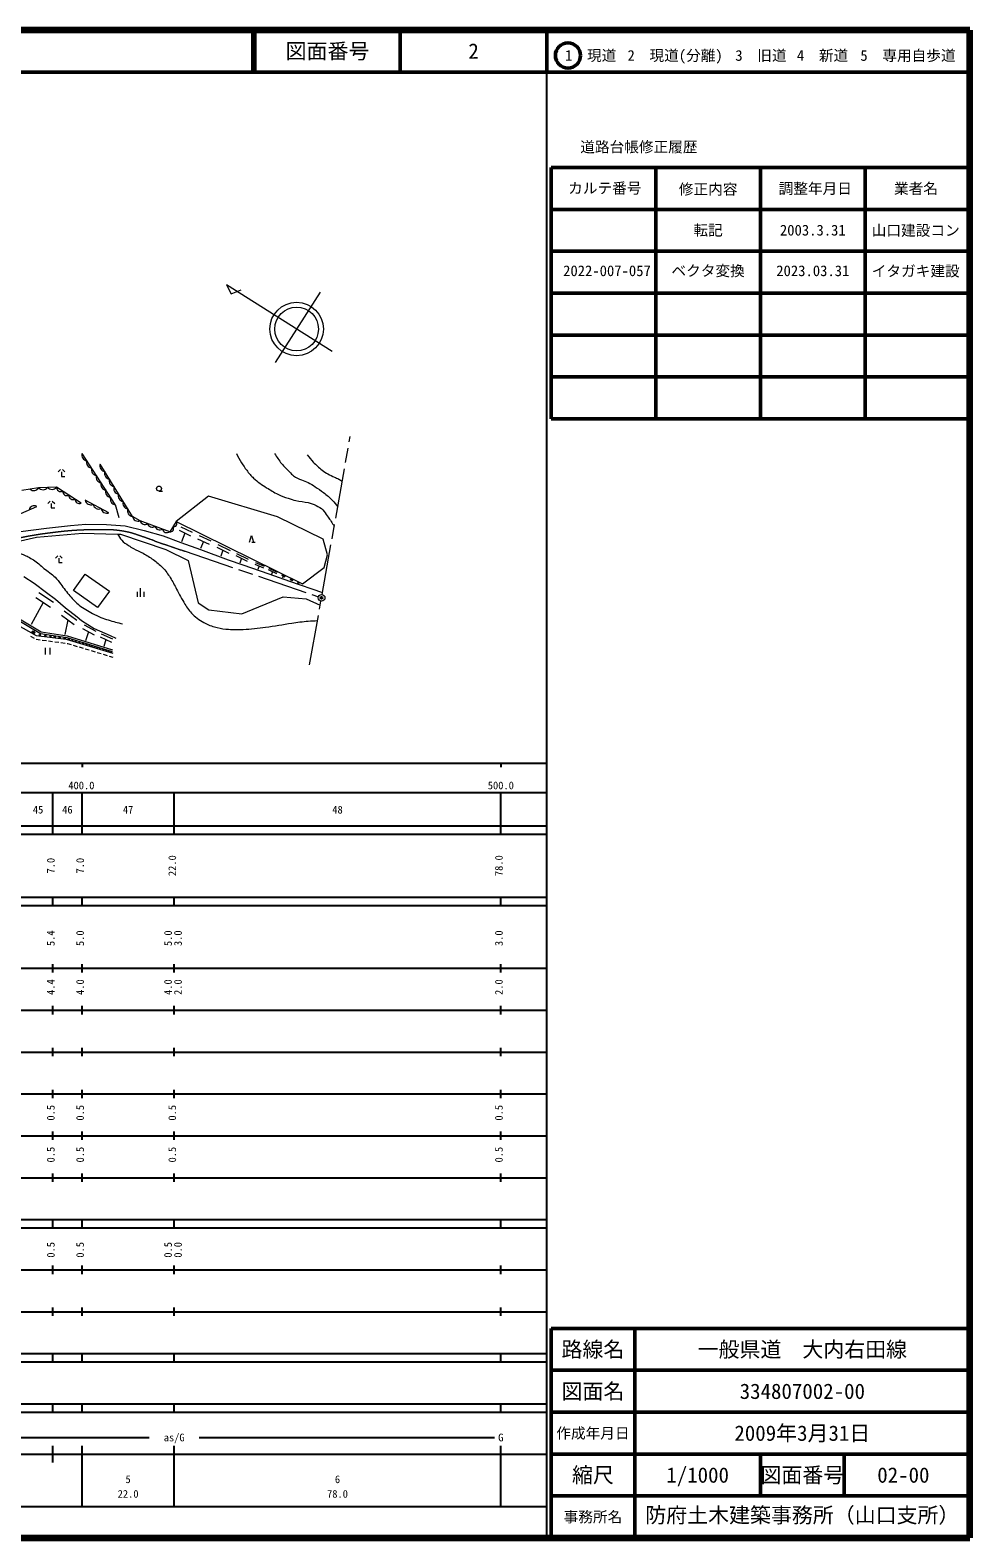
# Model space of a CAD drawing. Units: millimetres, scale not verified. Extents: x 40000 to 680000, y 20000 to 380000.
# Drawn here: x 455610 to 680000, y 20000 to 380000 of the extents above; entities that cross this region are included whole.
import ezdxf
from ezdxf.enums import TextEntityAlignment as Align

# ---------------------------------------------------------------- set-up
doc = ezdxf.new("R2010")
doc.units = ezdxf.units.MM
doc.header["$LTSCALE"] = 1000
doc.header["$PDMODE"] = 32
doc.header["$PDSIZE"] = 500
doc.linetypes.add('CHAIN', pattern=[18.5, 12, -1.5, 3.5, -1.5])
for name, color, linetype, lineweight in [('M-BGD', 7, 'Continuous', 13), ('M-BMK', 2, 'CHAIN', 13), ('M-BMK-SRVR', 3, 'Continuous', 13), ('M-TTL', 2, 'Continuous', 140), ('M-TTL-BAND', 7, 'Continuous', 25), ('M-TTL-FRAM', 2, 'Continuous', 50), ('M-TTL-LINE', 7, 'Continuous', 50)]:
    doc.layers.add(name, color=color, linetype=linetype, lineweight=lineweight)
doc.layers.add('M-OTRS', color=6, linetype='Continuous')
doc.layers.add('M-TTL-TXT', color=7, linetype='Continuous')
doc.styles.add('ＭＳ ゴシック', font='')
doc.styles.get('ＭＳ ゴシック').set_extended_font_data('MS Gothic')

# ---------------------------------------------------------------- blocks, each defined once
blk = doc.blocks.new('田')
at = {"color": 7, "linetype": 'Continuous', "lineweight": 13}
for p, q in [((-0.75, 2), (-0.75, 0)), ((0.75, 0), (0.75, 2))]:
    blk.add_line(p, q, dxfattribs=at)
blk = doc.blocks.new('荒地')
at = {"color": 7, "linetype": 'Continuous', "lineweight": 13}
for p, q in [((-1, 1.5), (-1, 0)), ((0, 0), (0, 2.5)), ((1, 1.5), (1, 0))]:
    blk.add_line(p, q, dxfattribs=at)
blk = doc.blocks.new('竹林')
at = {"color": 7, "linetype": 'Continuous', "lineweight": 13}
for p, q in [((-1, 1.3), (-0.3, 2)), ((0, 1.3), (0, 0)), ((0, 0), (1, 0)), ((0.3, 2), (1, 1.3))]:
    blk.add_line(p, q, dxfattribs=at)

msp = doc.modelspace()

# ---------------------------------------------------------------- linework, layer by layer
at = {"layer": 'M-BGD'}
for p, q in [((475949, 266706), (468025, 278938)), ((480013, 263889), (472351, 276392)), ((457616, 270738), (453603, 270053)), ((461918, 270875), (457616, 270738)), ((467775, 267077), (461918, 270875)), ((474422, 264774), (468747, 267748)), ((475949, 266706), (476752, 263650)), ((486381, 269942), (487181, 269942)), ((498233, 268750), (490497, 262641)), ((514645, 263828), (498233, 268750)), ((448214, 262343), (457179, 266276)), ((481889, 262860), (480013, 263889)), ((488943, 260228), (481889, 262860)), ((525618, 258444), (514645, 263828)), ((453339, 260283), (459537, 261107)), ((457090, 258954), (468095, 259915)), ((459537, 261107), (465276, 261708)), ((465276, 261708), (468937, 262022)), ((468095, 259915), (476481, 259677)), ((468937, 262022), (473866, 261996)), ((473866, 261996), (478311, 261630)), ((476481, 259677), (477208, 259634)), ((477208, 259634), (487999, 255995)), ((478311, 261630), (482861, 260518)), ((482861, 260518), (487333, 259224)), ((487333, 259224), (491595, 257694)), ((490497, 262641), (488943, 260228)), ((490497, 262641), (520662, 247800)), ((491201, 260581), (493884, 259252)), ((491624, 261423), (494307, 260093)), ((492542, 259916), (491741, 257817)), ((495935, 259358), (498783, 258052)), ((507994, 257705), (508474, 259305)), ((508474, 259305), (508954, 257705)), ((452605, 257879), (457090, 258954)), ((487999, 255995), (493309, 253386)), ((491595, 257694), (496249, 256008)), ((495547, 258579), (498394, 257273)), ((496249, 256008), (502917, 253550)), ((496970, 257926), (496260, 256228)), ((500179, 256516), (503074, 255139)), ((500454, 257154), (503349, 255777)), ((501627, 255828), (501107, 254407)), ((508554, 257705), (509354, 257705)), ((526579, 254737), (525618, 258444)), ((493309, 253386), (495734, 243278)), ((502917, 253550), (506421, 252334)), ((504701, 254567), (507452, 253229)), ((504920, 255059), (507670, 253721)), ((506076, 253898), (505668, 252734)), ((506421, 252334), (512631, 250164)), ((509268, 252530), (511296, 251655)), ((509432, 252894), (511460, 252018)), ((510282, 252092), (509979, 251225)), ((525801, 251671), (526579, 254737)), ((454136, 249545), (456561, 247920)), ((465992, 246167), (468779, 250113)), ((468779, 250113), (474519, 246057)), ((512454, 251213), (514470, 250235)), ((512579, 251537), (514596, 250559)), ((512631, 250164), (517508, 248464)), ((513462, 250724), (513245, 250042)), ((515635, 249836), (516462, 249433)), ((515740, 250080), (516566, 249677)), ((516049, 249635), (515864, 249138)), ((517508, 248464), (525426, 245739)), ((517656, 248930), (518328, 248608)), ((517742, 249135), (518414, 248813)), ((517992, 248769), (517861, 248402)), ((520662, 247800), (525801, 251671)), ((456561, 247920), (459536, 245747)), ((457675, 245763), (461171, 243421)), ((459536, 245747), (461687, 244099)), ((471731, 242112), (465992, 246167)), ((474519, 246057), (471731, 242112)), ((519345, 248142), (519871, 247923)), ((519419, 248302), (519945, 248083)), ((519608, 248033), (519532, 247815)), ((448318, 241736), (458099, 235967)), ((448343, 242185), (458236, 236351)), ((458730, 243372), (455830, 238070)), ((456983, 244544), (460478, 242201)), ((461687, 244099), (464043, 242040)), ((463725, 241355), (466761, 239119)), ((464043, 242040), (466812, 239935)), ((495734, 243278), (498253, 241600)), ((498253, 241600), (506186, 240609)), ((506186, 240609), (515995, 244679)), ((515995, 244679), (521526, 244233)), ((521526, 244233), (524888, 242710)), ((449032, 240019), (457074, 235454)), ((463060, 240289), (466096, 238053)), ((464578, 239171), (463882, 235674)), ((466812, 239935), (467858, 239072)), ((467858, 239072), (470904, 237124)), ((468499, 238015), (471300, 236491)), ((455714, 235300), (456579, 234798)), ((456703, 235832), (455943, 236263)), ((456847, 236085), (456087, 236516)), ((456467, 236301), (456710, 236729)), ((457018, 234566), (458009, 234432)), ((457074, 235454), (464228, 234570)), ((458162, 235415), (457682, 235476)), ((458185, 235557), (457705, 235618)), ((457945, 235588), (458076, 235938)), ((458099, 235967), (464347, 234992)), ((458236, 236351), (464437, 235382)), ((458504, 234365), (459495, 234232)), ((459461, 235249), (458991, 235310)), ((459479, 235376), (459009, 235437)), ((459244, 235406), (459299, 235748)), ((459991, 234165), (460982, 234032)), ((460661, 235103), (460198, 235156)), ((460681, 235219), (460217, 235272)), ((460449, 235246), (460491, 235565)), ((461695, 234980), (461204, 235041)), ((461708, 235096), (461217, 235156)), ((461462, 235126), (461491, 235395)), ((462885, 234802), (462394, 234862)), ((462898, 234914), (462407, 234975)), ((462652, 234945), (462681, 235207)), ((464082, 234648), (463591, 234722)), ((464099, 234753), (463608, 234827)), ((463854, 234790), (463894, 235036)), ((464228, 234570), (475323, 231263)), ((464347, 234992), (475156, 231647)), ((464437, 235382), (475274, 232029)), ((465020, 234391), (464624, 234514)), ((465051, 234487), (464655, 234610)), ((464853, 234549), (464927, 234773)), ((465831, 234154), (465466, 234266)), ((465865, 234246), (465500, 234357)), ((465683, 234301), (465762, 234515)), ((466637, 233918), (466268, 234025)), ((466666, 234005), (466298, 234112)), ((466482, 234058), (466551, 234262)), ((467358, 233813), (467421, 234026)), ((468122, 237109), (470922, 235585)), ((469522, 236347), (468843, 234184)), ((470904, 237124), (474695, 235437)), ((472302, 235134), (475056, 233898)), ((472532, 235886), (475285, 234651)), ((473679, 234516), (473172, 232837)), ((474695, 235437), (476107, 234784)), ((461478, 233965), (462469, 233831)), ((462964, 233765), (463955, 233631)), ((464451, 233564), (464564, 233549)), ((464564, 233549), (465412, 233294)), ((465891, 233150), (466848, 232862)), ((467527, 233664), (467137, 233779)), ((467553, 233755), (467163, 233870)), ((467327, 232718), (468285, 232430)), ((468487, 233373), (468063, 233494)), ((468513, 233463), (468090, 233584)), ((468302, 233524), (468363, 233735)), ((468764, 232286), (469721, 231997)), ((469252, 233121), (468910, 233232)), ((469283, 233211), (468941, 233323)), ((469112, 233267), (469183, 233478)), ((469880, 232927), (469601, 233006)), ((469910, 233012), (469631, 233091)), ((469771, 233052), (469842, 233250)), ((470200, 231853), (471158, 231565)), ((470463, 232754), (470201, 232835)), ((470493, 232840), (470231, 232921)), ((470362, 232881), (470433, 233086)), ((471104, 232568), (470818, 232651)), ((471130, 232654), (470845, 232737)), ((470987, 232695), (471049, 232895)), ((471734, 232378), (471426, 232466)), ((471762, 232460), (471454, 232548)), ((471608, 232504), (471673, 232697)), ((471636, 231421), (472594, 231133)), ((472416, 232165), (472097, 232261)), ((472442, 232250), (472123, 232346)), ((472283, 232298), (472344, 232496)), ((473222, 231930), (472907, 232022)), ((473252, 232012), (472937, 232104)), ((473073, 230989), (474030, 230701)), ((473094, 232058), (473165, 232249)), ((473952, 231732), (473621, 231824)), ((473974, 231808), (473644, 231900)), ((473809, 231854), (473862, 232030)), ((474559, 231546), (474290, 231627)), ((474580, 231619), (474311, 231699)), ((474446, 231659), (474495, 231829)), ((474509, 230557), (475385, 230293)), ((475124, 231378), (474862, 231451)), ((475145, 231451), (474883, 231524)), ((475014, 231488), (475063, 231659))]:
    msp.add_line(p, q, dxfattribs=at)
msp.add_circle((486381, 270542), 600, dxfattribs=at)
for centre, radius, start, end in [((469291, 278518), 1334, 161.62632, 264.24537), ((470423, 276770), 1334, 161.62632, 264.24537), ((471555, 275023), 1334, 161.62632, 264.24537), ((472687, 273276), 1334, 161.62632, 264.24537), ((473620, 275941), 1347, 160.46572, 262.53935), ((474715, 274155), 1347, 160.46572, 262.53935), ((456481, 271342), 1286, 227.36069, 332.00443), ((458663, 271680), 1408, 221.97717, 321.67877), ((460813, 271748), 1408, 221.97717, 321.67877), ((462928, 270830), 1012, 177.41452, 296.6637), ((473819, 271528), 1334, 161.62632, 264.24537), ((474951, 269781), 1334, 161.62632, 264.24537), ((475810, 272369), 1347, 160.46572, 262.53935), ((476904, 270583), 1347, 160.46572, 262.53935), ((456567, 265234), 1208, 59.5812, 167.79631), ((464392, 269880), 1012, 177.41452, 296.6637), ((465857, 268931), 1012, 177.41452, 296.6637), ((467321, 267981), 1012, 177.41452, 296.6637), ((470106, 268041), 1390, 192.15226, 292.52126), ((471998, 267049), 1390, 192.15226, 292.52126), ((476083, 268033), 1334, 161.62632, 264.24537), ((477999, 268797), 1347, 160.46572, 262.53935), ((479094, 267011), 1347, 160.46572, 262.53935), ((473889, 266058), 1390, 192.15226, 292.52126), ((480188, 265225), 1347, 160.46572, 262.53935), ((481382, 264159), 1395, 191.15269, 291.33307), ((482993, 263126), 1136, 193.57106, 305.50502), ((484756, 262468), 1136, 193.57106, 305.50502), ((486520, 261810), 1136, 193.57106, 305.50502), ((488283, 261152), 1136, 193.57106, 305.50502), ((489108, 260975), 765, 257.48134, 36.9586), ((489885, 262181), 765, 257.48134, 36.9586)]:
    msp.add_arc(centre, radius, start, end, dxfattribs=at)
for points, knots in [([(504853, 278930), (505266, 278186), (505646, 277422), (506093, 276698), (506472, 276083), (506872, 275479), (507315, 274908), (507831, 274244), (508360, 273580), (508981, 273012), (509926, 272148), (511008, 271443), (512082, 270744), (512944, 270183), (513831, 269652), (514757, 269203), (515558, 268814), (516396, 268501), (517238, 268211), (517837, 268004), (518445, 267821), (519063, 267679), (520026, 267458), (521029, 267431), (521986, 267183), (522641, 267014), (523295, 266813), (523900, 266510), (524478, 266220), (525044, 265876), (525512, 265429), (525936, 265023), (526217, 264490), (526557, 264011), (527054, 263312), (527549, 262610), (528010, 261885), (528085, 261767), (528159, 261648), (528231, 261527)], [0, 0, 0, 0, 1, 1, 1, 2, 2, 2, 3, 3, 3, 4, 4, 4, 5, 5, 5, 6, 6, 6, 7, 7, 7, 8, 8, 8, 9, 9, 9, 10, 10, 10, 11, 11, 11, 12, 12, 12, 13, 13, 13, 13]), ([(513966, 278877), (514524, 278091), (515027, 277263), (515640, 276520), (516231, 275804), (516914, 275169), (517562, 274505), (517869, 274191), (518137, 273831), (518493, 273574), (519074, 273156), (519759, 272901), (520415, 272613), (520921, 272391), (521470, 272269), (521965, 272024), (522565, 271728), (523112, 271336), (523671, 270970), (524354, 270522), (525043, 270078), (525686, 269575), (526413, 269006), (527126, 268412), (527764, 267745), (528235, 267253), (528640, 266701), (529054, 266159)], [0, 0, 0, 0, 1, 1, 1, 2, 2, 2, 3, 3, 3, 4, 4, 4, 5, 5, 5, 6, 6, 6, 7, 7, 7, 8, 8, 8, 9, 9, 9, 9]), ([(521782, 278562), (522257, 277994), (522696, 277392), (523208, 276857), (523866, 276170), (524563, 275514), (525317, 274934), (525755, 274597), (526230, 274307), (526712, 274035), (527223, 273746), (527764, 273514), (528293, 273260), (528623, 273102), (528965, 272971), (529286, 272795), (529579, 272634), (529861, 272454), (530140, 272270)], [0, 0, 0, 0, 1, 1, 1, 2, 2, 2, 3, 3, 3, 4, 4, 4, 5, 5, 5, 6, 6, 6, 6]), ([(476481, 259677), (476813, 259191), (477076, 258648), (477478, 258218), (477947, 257715), (478531, 257329), (479098, 256939), (479476, 256679), (479878, 256455), (480281, 256234), (481034, 255823), (481835, 255503), (482584, 255083), (483410, 254619), (484228, 254134), (484994, 253577), (485787, 252999), (486569, 252392), (487244, 251681), (487938, 250950), (488519, 250115), (489069, 249271), (489633, 248405), (490074, 247465), (490575, 246560), (491238, 245362), (491817, 244114), (492559, 242963), (493110, 242109), (493653, 241226), (494384, 240518), (495305, 239627), (496400, 238909), (497538, 238321), (498408, 237872), (499352, 237566), (500302, 237329), (501182, 237110), (502091, 237009), (502995, 236939), (504155, 236850), (505323, 236852), (506486, 236904), (508276, 236983), (510059, 237209), (511837, 237435), (513930, 237702), (516002, 238114), (518091, 238410), (519388, 238593), (520685, 238791), (521989, 238906), (522735, 238972), (523484, 238986), (524232, 239018)], [0, 0, 0, 0, 1, 1, 1, 2, 2, 2, 3, 3, 3, 4, 4, 4, 5, 5, 5, 6, 6, 6, 7, 7, 7, 8, 8, 8, 9, 9, 9, 10, 10, 10, 11, 11, 11, 12, 12, 12, 13, 13, 13, 14, 14, 14, 15, 15, 15, 16, 16, 16, 17, 17, 17, 18, 18, 18, 18]), ([(450377, 255595), (450923, 255541), (451479, 255549), (452015, 255434), (452667, 255295), (453297, 255057), (453911, 254797), (454762, 254435), (455600, 254026), (456374, 253521), (457282, 252929), (458061, 252160), (458908, 251483), (459798, 250772), (460775, 250160), (461583, 249357), (462079, 248865), (462464, 248271), (462900, 247724), (463644, 246790), (464320, 245799), (465114, 244907), (465812, 244125), (466526, 243345), (467347, 242693), (468319, 241920), (469412, 241305), (470501, 240708), (471156, 240349), (471831, 240021), (472527, 239750), (473662, 239309), (474847, 239005), (476018, 238669), (476552, 238516), (477093, 238386), (477630, 238244)], [0, 0, 0, 0, 1, 1, 1, 2, 2, 2, 3, 3, 3, 4, 4, 4, 5, 5, 5, 6, 6, 6, 7, 7, 7, 8, 8, 8, 9, 9, 9, 10, 10, 10, 11, 11, 11, 12, 12, 12, 12])]:
    msp.add_open_spline(points, degree=3, knots=knots, dxfattribs=at)
at = {"layer": 'M-BMK'}
for p, q in [((525340, 245255), (532042, 282977)), ((492594, 255573), (524443, 244725)), ((522353, 228444), (525060, 243679))]:
    msp.add_line(p, q, dxfattribs=at)
for centre, radius, start, end in [((470447, 176274), 84263, 96.62362, 104.28404), ((471069, 186314), 74382, 89.00511, 97.99331), ((473646, 236102), 24616, 75.10599, 92.99518), ((430179, 107183), 160621, 69.93317, 71.94004), ((650312, 731795), 501660, 250.79497, 251.67591)]:
    msp.add_arc(centre, radius, start, end, dxfattribs=at)
at = {"layer": 'M-BMK-SRVR'}
for p, q in [((502501, 319187), (503642, 317062)), ((527757, 303281), (502501, 319187)), ((503642, 317062), (505991, 318013)), ((524842, 317426), (514139, 300654))]:
    msp.add_line(p, q, dxfattribs=at)
for centre, radius in [((519240, 308640), 6388), ((519231, 308640), 5211), ((525200, 244467), 800)]:
    msp.add_circle(centre, radius, dxfattribs=at)
at = {"layer": 'M-OTRS'}
msp.add_point((525200, 244467), dxfattribs=at)
at = {"layer": 'M-TTL'}
for p, q in [((680000, 380000), (40000, 380000)), ((680000, 20000), (680000, 380000)), ((40000, 20000), (680000, 20000))]:
    msp.add_line(p, q, dxfattribs=at)
at = {"layer": 'M-TTL-BAND'}
for p, q in [((579000, 20000), (579000, 370000)), ((40000, 205000), (579000, 205000)), ((468000, 205000), (468000, 204000)), ((568000, 205000), (568000, 204000)), ((68000, 198000), (579000, 198000)), ((461000, 188000), (461000, 198000)), ((468000, 188000), (468000, 198000)), ((490000, 188000), (490000, 198000)), ((568000, 188000), (568000, 198000)), ((40000, 190000), (579000, 190000)), ((40000, 188000), (579000, 188000)), ((40000, 173000), (579000, 173000)), ((461000, 171000), (461000, 173000)), ((468000, 171000), (468000, 173000)), ((490000, 171000), (490000, 173000)), ((568000, 171000), (568000, 173000)), ((40000, 171000), (579000, 171000)), ((40000, 156000), (579000, 156000)), ((461000, 155000), (461000, 157000)), ((468000, 155000), (468000, 157000)), ((490000, 155000), (490000, 157000)), ((568000, 155000), (568000, 157000)), ((46000, 146000), (579000, 146000)), ((461000, 145000), (461000, 147000)), ((468000, 145000), (468000, 147000)), ((490000, 145000), (490000, 147000)), ((568000, 145000), (568000, 147000)), ((461000, 135000), (461000, 137000)), ((468000, 135000), (468000, 137000)), ((490000, 135000), (490000, 137000)), ((568000, 135000), (568000, 137000)), ((52000, 136000), (579000, 136000)), ((46000, 126000), (579000, 126000)), ((461000, 125000), (461000, 127000)), ((468000, 125000), (468000, 127000)), ((490000, 125000), (490000, 127000)), ((568000, 125000), (568000, 127000)), ((52000, 116000), (579000, 116000)), ((461000, 115000), (461000, 117000)), ((468000, 115000), (468000, 117000)), ((490000, 115000), (490000, 117000)), ((568000, 115000), (568000, 117000)), ((46000, 106000), (579000, 106000)), ((461000, 105000), (461000, 107000)), ((468000, 105000), (468000, 107000)), ((490000, 105000), (490000, 107000)), ((568000, 105000), (568000, 107000)), ((40000, 96000), (579000, 96000)), ((40000, 94000), (579000, 94000)), ((461000, 94000), (461000, 96000)), ((468000, 94000), (468000, 96000)), ((490000, 94000), (490000, 96000)), ((568000, 94000), (568000, 96000)), ((49000, 84000), (579000, 84000)), ((461000, 83000), (461000, 85000)), ((468000, 83000), (468000, 85000)), ((490000, 83000), (490000, 85000)), ((568000, 83000), (568000, 85000)), ((40000, 74000), (579000, 74000)), ((461000, 73000), (461000, 75000)), ((468000, 73000), (468000, 75000)), ((490000, 73000), (490000, 75000)), ((568000, 73000), (568000, 75000)), ((40000, 64000), (579000, 64000)), ((40000, 62000), (579000, 62000)), ((461000, 62000), (461000, 64000)), ((468000, 62000), (468000, 64000)), ((490000, 62000), (490000, 64000)), ((568000, 62000), (568000, 64000)), ((40000, 52000), (579000, 52000)), ((461000, 50000), (461000, 52000)), ((468000, 50000), (468000, 52000)), ((490000, 50000), (490000, 52000)), ((568000, 50000), (568000, 52000)), ((40000, 50000), (579000, 50000)), ((71000, 44000), (484000, 44000)), ((496000, 44000), (566500, 44000)), ((40000, 40000), (579000, 40000)), ((461000, 38000), (461000, 42000)), ((468000, 27500), (468000, 42000)), ((490000, 27500), (490000, 42000)), ((568000, 27500), (568000, 42000)), ((68000, 27500), (579000, 27500))]:
    msp.add_line(p, q, dxfattribs=at)
at = {"layer": 'M-TTL-FRAM'}
for p, q in [((580000, 347197), (580000, 287197)), ((580000, 347197), (680000, 347197)), ((580000, 287197), (680000, 287197)), ((680000, 70000), (580000, 70000)), ((580000, 70000), (580000, 20000))]:
    msp.add_line(p, q, dxfattribs=at)
at = {"layer": 'M-TTL-LINE'}
for p, q in [((508747, 380000), (508747, 370000)), ((509247, 380000), (509247, 370000)), ((543997, 380000), (543997, 370000)), ((579000, 380000), (579000, 370000)), ((40000, 370000), (680000, 370000)), ((605000, 347197), (605000, 287197)), ((630000, 347197), (630000, 287197)), ((655000, 347197), (655000, 287197)), ((580000, 337197), (680000, 337197)), ((580000, 327197), (680000, 327197)), ((580000, 317197), (680000, 317197)), ((580000, 307197), (680000, 307197)), ((580000, 297197), (680000, 297197)), ((600000, 70000), (600000, 20000)), ((680000, 60000), (580000, 60000)), ((680000, 50000), (580000, 50000)), ((680000, 40000), (580000, 40000)), ((630000, 40000), (630000, 30000)), ((650000, 40000), (650000, 30000)), ((680000, 30000), (580000, 30000))]:
    msp.add_line(p, q, dxfattribs=at)
msp.add_circle((584031, 373958), 3000, dxfattribs=at)

# ---------------------------------------------------------------- block references
at = {"layer": 'M-BGD', "xscale": 800, "yscale": 800}
for name, p in [('竹林', (463129, 273459)), ('竹林', (460664, 265940)), ('竹林', (462446, 252860)), ('荒地', (481960, 244721)), ('田', (459781, 230948))]:
    msp.add_blockref(name, p, dxfattribs=at)

# ---------------------------------------------------------------- texts
at = {"layer": 'M-TTL-BAND', "style": 'ＭＳ ゴシック'}
for s, p in [('400.0', (467844, 198195)), ('500.0', (568000, 198195)), ('45', (457500, 192405)), ('46', (464500, 192405)), ('47', (479000, 192405)), ('48', (529000, 192405)), ('as/G', (490000, 42500)), ('G', (568000, 42500)), ('5', (479000, 32523)), ('6', (529000, 32523)), ('22.0', (479000, 29033)), ('78.0', (529000, 29033))]:
    msp.add_text(s, height=1833, dxfattribs=at).set_placement(p, align=Align.BOTTOM_CENTER)
for s, p in [('7.0', (462000, 180500)), ('7.0', (469000, 180500)), ('22.0', (491000, 180500)), ('78.0', (569000, 180500)), ('5.4', (462000, 163174)), ('5.0', (469000, 163174)), ('5.0', (490000, 163174)), ('3.0', (492370, 163174)), ('3.0', (569000, 163174)), ('4.4', (462000, 151500)), ('4.0', (469000, 151500)), ('4.0', (490000, 151500)), ('2.0', (492370, 151500)), ('2.0', (569000, 151500)), ('0.5', (462000, 121500)), ('0.5', (469000, 121500)), ('0.5', (491000, 121500)), ('0.5', (569000, 121500)), ('0.5', (462000, 111500)), ('0.5', (469000, 111500)), ('0.5', (491000, 111500)), ('0.5', (569000, 111500)), ('0.5', (462000, 88764)), ('0.5', (469000, 88764)), ('0.5', (490000, 88764)), ('0.0', (492370, 88764))]:
    msp.add_text(s, height=1833, rotation=90, dxfattribs=at).set_placement(p, align=Align.BOTTOM_CENTER)
at = {"layer": 'M-TTL-TXT', "style": 'ＭＳ ゴシック'}
for s, height, p in [('図面番号', 3666, (526622, 375000)), ('2', 3666, (561497, 375000)), ('1\u3000現道', 2566, (589448, 373958)), ('2\u3000現道(分離)', 2566, (609619, 373958)), ('3\u3000旧道', 2566, (630121, 373958)), ('4\u3000新道', 2566, (644824, 373958)), ('5\u3000専用自歩道', 2566, (665228, 373958)), ('道路台帳修正履歴', 2566, (600968, 352113)), ('カルテ番号', 2566, (592839, 342277)), ('修正内容', 2566, (617509, 342023)), ('調整年月日', 2566, (643089, 342197)), ('業者名', 2566, (667134, 342197)), ('転記', 2566, (617500, 332245)), ('2003.3.31', 2566, (642500, 332245)), ('山口建設コン', 2566, (667077, 332189)), ('路線名', 3666, (590000, 65000)), ('路線名', 3666, (590000, 65000)), ('一般県道\u3000大内右田線', 3666, (640000, 65000)), ('図面名', 3666, (590000, 55000)), ('図面名', 3666, (590000, 55000)), ('334807002-00', 3666, (640000, 55000)), ('2009年3月31日', 3666, (640000, 45000)), ('作成年月日', 2566, (590000, 45000)), ('作成年月日', 2566, (590000, 45000)), ('縮尺', 3666, (590000, 35000)), ('縮尺', 3666, (590000, 35000)), ('1/1000', 3666, (615000, 35000)), ('図面番号', 3666, (640000, 35000)), ('図面番号', 3666, (640000, 35000)), ('02-00', 3666, (664125, 35000)), ('事務所名', 2566, (590000, 25000)), ('事務所名', 2566, (590000, 25000))]:
    msp.add_text(s, height=height, dxfattribs=at).set_placement(p, align=Align.MIDDLE_CENTER)
for s, height, p in [('ベクタ変換', 2566, (617500, 320495)), ('イタガキ建設', 2566, (667077, 320439)), ('2023.03.31', 2566, (642500, 320495)), ('防府土木建築事務所（山口支所）', 3666, (640000, 22500))]:
    msp.add_text(s, height=height, dxfattribs=at).set_placement(p, align=Align.BOTTOM_CENTER)
msp.add_text('2022-007-057', height=2566, dxfattribs=at).set_placement((582875, 320495), align=Align.BOTTOM_LEFT)

doc.saveas('drawing.dxf')
